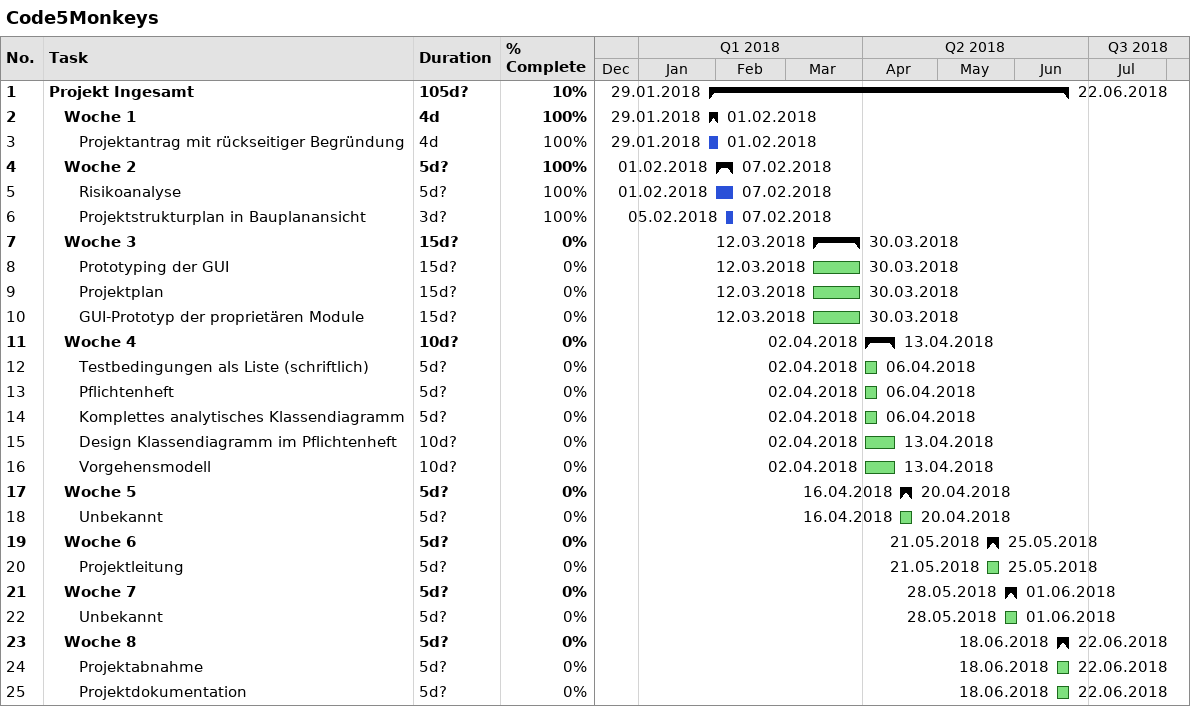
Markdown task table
Code5Monkeys

| ID | Level | Task | Duration | Start | Finish | % complete |
|---|---|---|---|---|---|---|
| 1 | 1 | **Projekt Ingesamt** | 105d? | 2018-01-29 | 2018-06-22 | 10 |
| 2 | 2 | **Woche 1** | 4d | 2018-01-29 | 2018-02-01 | 100 |
| 3 | 3 | Projektantrag mit rückseitiger Begründung | 4d | 2018-01-29 | 2018-02-01 | 100 |
| 4 | 2 | **Woche 2** | 5d? | 2018-02-01 | 2018-02-07 | 100 |
| 5 | 3 | Risikoanalyse | 5d? | 2018-02-01 | 2018-02-07 | 100 |
| 6 | 3 | Projektstrukturplan in Bauplanansicht | 3d? | 2018-02-05 | 2018-02-07 | 100 |
| 7 | 2 | **Woche 3** | 15d? | 2018-03-12 | 2018-03-30 | 0 |
| 8 | 3 | Prototyping der GUI | 15d? | 2018-03-12 | 2018-03-30 | 0 |
| 9 | 3 | Projektplan | 15d? | 2018-03-12 | 2018-03-30 | 0 |
| 10 | 3 | GUI-Prototyp der proprietären Module | 15d? | 2018-03-12 | 2018-03-30 | 0 |
| 11 | 2 | **Woche 4** | 10d? | 2018-04-02 | 2018-04-13 | 0 |
| 12 | 3 | Testbedingungen als Liste (schriftlich) | 5d? | 2018-04-02 | 2018-04-06 | 0 |
| 13 | 3 | Pflichtenheft | 5d? | 2018-04-02 | 2018-04-06 | 0 |
| 14 | 3 | Komplettes analytisches Klassendiagramm | 5d? | 2018-04-02 | 2018-04-06 | 0 |
| 15 | 3 | Design Klassendiagramm im Pflichtenheft | 10d? | 2018-04-02 | 2018-04-13 | 0 |
| 16 | 3 | Vorgehensmodell | 10d? | 2018-04-02 | 2018-04-13 | 0 |
| 17 | 2 | **Woche 5** | 5d? | 2018-04-16 | 2018-04-20 | 0 |
| 18 | 3 | Unbekannt | 5d? | 2018-04-16 | 2018-04-20 | 0 |
| 19 | 2 | **Woche 6** | 5d? | 2018-05-21 | 2018-05-25 | 0 |
| 20 | 3 | Projektleitung | 5d? | 2018-05-21 | 2018-05-25 | 0 |
| 21 | 2 | **Woche 7** | 5d? | 2018-05-28 | 2018-06-01 | 0 |
| 22 | 3 | Unbekannt | 5d? | 2018-05-28 | 2018-06-01 | 0 |
| 23 | 2 | **Woche 8** | 5d? | 2018-06-18 | 2018-06-22 | 0 |
| 24 | 3 | Projektabnahme | 5d? | 2018-06-18 | 2018-06-22 | 0 |
| 25 | 3 | Projektdokumentation | 5d? | 2018-06-18 | 2018-06-22 | 0 |
